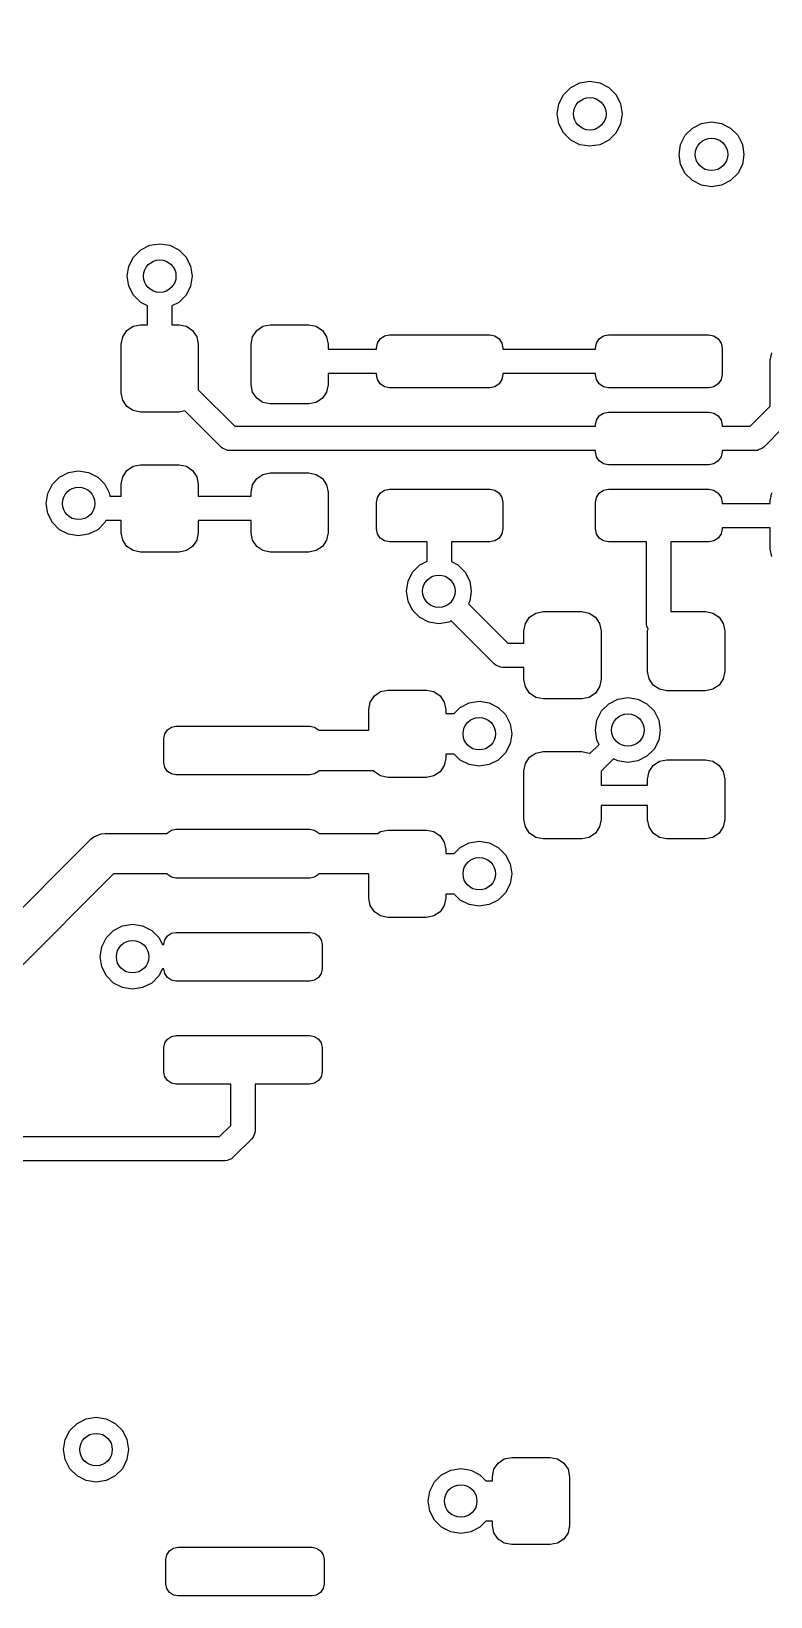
# Model space of a CAD drawing. Extents: x 116 to 183, y -110.2 to -37.6.
# Drawn here: x 162.62 to 171.73, y -84.27 to -64.98 of the extents above; entities that cross this region are included whole.
import ezdxf

# ---------------------------------------------------------------- set-up
doc = ezdxf.new("R2010")
doc.units = 0
doc.layers.add('BLACK', color=7, linetype='CONTINUOUS')

msp = doc.modelspace()

# ---------------------------------------------------------------- linework, layer by layer
at = {"layer": 'BLACK', "linetype": 'CONTINUOUS'}
for p, q in [((169.176393, -65.764886), (169.264886, -65.676393)), ((169.264886, -65.676393), (169.376393, -65.619577)), ((169.376393, -65.619577), (169.5, -65.6)), ((169.5, -65.6), (169.623607, -65.619577)), ((169.623607, -65.619577), (169.735114, -65.676393)), ((169.735114, -65.676393), (169.823607, -65.764886)), ((169.1, -66), (169.119577, -65.876393)), ((169.119577, -65.876393), (169.176393, -65.764886)), ((169.823607, -65.764886), (169.880423, -65.876393)), ((169.880423, -65.876393), (169.9, -66)), ((169.119577, -66.123607), (169.1, -66)), ((169.176393, -66.235114), (169.119577, -66.123607)), ((169.880423, -66.123607), (169.823607, -66.235114)), ((169.9, -66), (169.880423, -66.123607)), ((170.764886, -66.176393), (170.876393, -66.119577)), ((170.876393, -66.119577), (171, -66.1)), ((171, -66.1), (171.123607, -66.119577)), ((171.123607, -66.119577), (171.235114, -66.176393)), ((169.264886, -66.323607), (169.176393, -66.235114)), ((169.376393, -66.380423), (169.264886, -66.323607)), ((169.735114, -66.323607), (169.623607, -66.380423)), ((169.823607, -66.235114), (169.735114, -66.323607)), ((170.619577, -66.376393), (170.676393, -66.264886)), ((170.676393, -66.264886), (170.764886, -66.176393)), ((171.235114, -66.176393), (171.323607, -66.264886)), ((171.323607, -66.264886), (171.380423, -66.376393)), ((169.5, -66.4), (169.376393, -66.380423)), ((169.623607, -66.380423), (169.5, -66.4)), ((170.6, -66.5), (170.619577, -66.376393)), ((170.619577, -66.623607), (170.6, -66.5)), ((171.380423, -66.376393), (171.4, -66.5)), ((171.4, -66.5), (171.380423, -66.623607)), ((170.676393, -66.735114), (170.619577, -66.623607)), ((171.380423, -66.623607), (171.323607, -66.735114)), ((170.764886, -66.823607), (170.676393, -66.735114)), ((170.876393, -66.880423), (170.764886, -66.823607)), ((171, -66.9), (170.876393, -66.880423)), ((171.123607, -66.880423), (171, -66.9)), ((171.235114, -66.823607), (171.123607, -66.880423)), ((171.323607, -66.735114), (171.235114, -66.823607)), ((163.876393, -67.764886), (163.964886, -67.676393)), ((163.964886, -67.676393), (164.076393, -67.619577)), ((164.076393, -67.619577), (164.2, -67.6)), ((164.2, -67.6), (164.323607, -67.619577)), ((164.323607, -67.619577), (164.435114, -67.676393)), ((164.435114, -67.676393), (164.523607, -67.764886)), ((163.8, -68), (163.819577, -67.876393)), ((163.819577, -67.876393), (163.876393, -67.764886)), ((164.523607, -67.764886), (164.580423, -67.876393)), ((164.580423, -67.876393), (164.6, -68)), ((163.819577, -68.123607), (163.8, -68)), ((164.6, -68), (164.580423, -68.123607)), ((163.876393, -68.235114), (163.819577, -68.123607)), ((163.964886, -68.323607), (163.876393, -68.235114)), ((164.523607, -68.235114), (164.435114, -68.323607)), ((164.580423, -68.123607), (164.523607, -68.235114)), ((164.05, -68.366975), (163.964886, -68.323607)), ((164.05, -68.6), (164.05, -68.366975)), ((164.435114, -68.323607), (164.35, -68.366975)), ((164.35, -68.366975), (164.35, -68.6)), ((163.794562, -68.669562), (163.871613, -68.618079)), ((163.871613, -68.618079), (163.9625, -68.6)), ((163.9625, -68.6), (164.05, -68.6)), ((164.35, -68.6), (164.4375, -68.6)), ((164.4375, -68.6), (164.528387, -68.618079)), ((164.528387, -68.618079), (164.605438, -68.669562)), ((165.394562, -68.669562), (165.471613, -68.618079)), ((165.471613, -68.618079), (165.5625, -68.6)), ((165.5625, -68.6), (166.0375, -68.6)), ((166.0375, -68.6), (166.128387, -68.618079)), ((166.128387, -68.618079), (166.205438, -68.669562)), ((163.725, -68.8375), (163.743079, -68.746613)), ((163.725, -69.4375), (163.725, -68.8375)), ((163.743079, -68.746613), (163.794562, -68.669562)), ((164.605438, -68.669562), (164.656921, -68.746613)), ((164.656921, -68.746613), (164.675, -68.8375)), ((164.675, -68.8375), (164.675, -69.400368)), ((165.325, -68.8375), (165.343079, -68.746613)), ((165.325, -69.3375), (165.325, -68.8375)), ((165.343079, -68.746613), (165.394562, -68.669562)), ((166.205438, -68.669562), (166.256921, -68.746613)), ((166.256921, -68.746613), (166.275, -68.8375)), ((166.275, -68.8375), (166.275, -68.9)), ((166.87, -68.8875), (166.88237, -68.825314)), ((166.88237, -68.825314), (166.917595, -68.772595)), ((166.917595, -68.772595), (166.970314, -68.73737)), ((166.970314, -68.73737), (167.0325, -68.725)), ((167.0325, -68.725), (168.2675, -68.725)), ((168.2675, -68.725), (168.329686, -68.73737)), ((168.329686, -68.73737), (168.382405, -68.772595)), ((168.382405, -68.772595), (168.41763, -68.825314)), ((168.41763, -68.825314), (168.43, -68.8875)), ((169.57, -68.8875), (169.58237, -68.825314)), ((169.58237, -68.825314), (169.617595, -68.772595)), ((169.617595, -68.772595), (169.670314, -68.73737)), ((169.670314, -68.73737), (169.7325, -68.725)), ((169.7325, -68.725), (170.9675, -68.725)), ((170.9675, -68.725), (171.029686, -68.73737)), ((171.029686, -68.73737), (171.082405, -68.772595)), ((171.082405, -68.772595), (171.11763, -68.825314)), ((171.11763, -68.825314), (171.13, -68.8875)), ((166.275, -68.9), (166.87, -68.9)), ((166.87, -68.9), (166.87, -68.8875)), ((168.43, -68.8875), (168.43, -68.9)), ((168.43, -68.9), (169.57, -68.9)), ((169.57, -68.9), (169.57, -68.8875)), ((171.13, -68.8875), (171.13, -69.2125)), ((171.725, -69.0375), (171.743079, -68.946613)), ((171.725, -69.600368), (171.725, -69.0375)), ((166.87, -69.2), (166.275, -69.2)), ((166.275, -69.2), (166.275, -69.3375)), ((166.87, -69.2125), (166.87, -69.2)), ((166.88237, -69.274686), (166.87, -69.2125)), ((168.43, -69.2125), (168.41763, -69.274686)), ((169.57, -69.2), (168.43, -69.2)), ((168.43, -69.2), (168.43, -69.2125)), ((169.57, -69.2125), (169.57, -69.2)), ((169.58237, -69.274686), (169.57, -69.2125)), ((171.13, -69.2125), (171.11763, -69.274686)), ((164.675, -69.400368), (165.124632, -69.85)), ((165.343079, -69.428387), (165.325, -69.3375)), ((166.275, -69.3375), (166.256921, -69.428387)), ((166.917595, -69.327405), (166.88237, -69.274686)), ((166.970314, -69.36263), (166.917595, -69.327405)), ((167.0325, -69.375), (166.970314, -69.36263)), ((168.2675, -69.375), (167.0325, -69.375)), ((168.329686, -69.36263), (168.2675, -69.375)), ((168.382405, -69.327405), (168.329686, -69.36263)), ((168.41763, -69.274686), (168.382405, -69.327405)), ((169.617595, -69.327405), (169.58237, -69.274686)), ((169.670314, -69.36263), (169.617595, -69.327405)), ((169.7325, -69.375), (169.670314, -69.36263)), ((170.9675, -69.375), (169.7325, -69.375)), ((171.029686, -69.36263), (170.9675, -69.375)), ((171.082405, -69.327405), (171.029686, -69.36263)), ((171.11763, -69.274686), (171.082405, -69.327405)), ((163.743079, -69.528387), (163.725, -69.4375)), ((163.794562, -69.605438), (163.743079, -69.528387)), ((163.871613, -69.656921), (163.794562, -69.605438)), ((165.394562, -69.505438), (165.343079, -69.428387)), ((165.471613, -69.556921), (165.394562, -69.505438)), ((165.5625, -69.575), (165.471613, -69.556921)), ((166.0375, -69.575), (165.5625, -69.575)), ((166.128387, -69.556921), (166.0375, -69.575)), ((166.205438, -69.505438), (166.128387, -69.556921)), ((166.256921, -69.428387), (166.205438, -69.505438)), ((171.475368, -69.85), (171.725, -69.600368)), ((163.9625, -69.675), (163.871613, -69.656921)), ((164.4375, -69.675), (163.9625, -69.675)), ((164.510789, -69.660421), (164.4375, -69.675)), ((164.956434, -70.106066), (164.510789, -69.660421)), ((169.57, -69.8375), (169.58237, -69.775314)), ((169.58237, -69.775314), (169.617595, -69.722595)), ((169.617595, -69.722595), (169.670314, -69.68737)), ((169.670314, -69.68737), (169.7325, -69.675)), ((169.7325, -69.675), (170.9675, -69.675)), ((170.9675, -69.675), (171.029686, -69.68737)), ((171.029686, -69.68737), (171.082405, -69.722595)), ((171.082405, -69.722595), (171.11763, -69.775314)), ((171.11763, -69.775314), (171.13, -69.8375)), ((165.124632, -69.85), (169.57, -69.85)), ((169.57, -69.85), (169.57, -69.8375)), ((171.13, -69.8375), (171.13, -69.85)), ((171.13, -69.85), (171.475368, -69.85)), ((171.88921, -69.860421), (171.643566, -70.106066)), ((164.979164, -70.124721), (164.956434, -70.106066)), ((165.017399, -70.140557), (164.979164, -70.124721)), ((165.033236, -70.147118), (165.017399, -70.140557)), ((165.0625, -70.15), (165.033236, -70.147118)), ((169.57, -70.15), (165.0625, -70.15)), ((169.57, -70.1625), (169.57, -70.15)), ((169.58237, -70.224686), (169.57, -70.1625)), ((171.13, -70.1625), (171.11763, -70.224686)), ((171.5375, -70.15), (171.13, -70.15)), ((171.13, -70.15), (171.13, -70.1625)), ((171.566764, -70.147118), (171.5375, -70.15)), ((171.589161, -70.13784), (171.566764, -70.147118)), ((171.620835, -70.124721), (171.589161, -70.13784)), ((171.643566, -70.106066), (171.620835, -70.124721)), ((163.794562, -70.394562), (163.871613, -70.343079)), ((163.871613, -70.343079), (163.9625, -70.325)), ((163.9625, -70.325), (164.4375, -70.325)), ((164.4375, -70.325), (164.528387, -70.343079)), ((164.528387, -70.343079), (164.605438, -70.394562)), ((169.617595, -70.277405), (169.58237, -70.224686)), ((169.670314, -70.31263), (169.617595, -70.277405)), ((169.7325, -70.325), (169.670314, -70.31263)), ((170.9675, -70.325), (169.7325, -70.325)), ((171.029686, -70.31263), (170.9675, -70.325)), ((171.082405, -70.277405), (171.029686, -70.31263)), ((171.11763, -70.224686), (171.082405, -70.277405)), ((162.819577, -70.676393), (162.876393, -70.564886)), ((162.876393, -70.564886), (162.964886, -70.476393)), ((162.964886, -70.476393), (163.076393, -70.419577)), ((163.076393, -70.419577), (163.2, -70.4)), ((163.2, -70.4), (163.323607, -70.419577)), ((163.323607, -70.419577), (163.435114, -70.476393)), ((163.435114, -70.476393), (163.523607, -70.564886)), ((163.523607, -70.564886), (163.580423, -70.676393)), ((163.725, -70.5625), (163.743079, -70.471613)), ((163.725, -70.7125), (163.725, -70.5625)), ((163.743079, -70.471613), (163.794562, -70.394562)), ((164.605438, -70.394562), (164.656921, -70.471613)), ((164.656921, -70.471613), (164.675, -70.5625)), ((164.675, -70.5625), (164.675, -70.7125)), ((165.325, -70.6625), (165.343079, -70.571613)), ((165.343079, -70.571613), (165.394562, -70.494562)), ((165.394562, -70.494562), (165.471613, -70.443079)), ((165.471613, -70.443079), (165.5625, -70.425)), ((165.5625, -70.425), (166.0375, -70.425)), ((166.0375, -70.425), (166.128387, -70.443079)), ((166.128387, -70.443079), (166.205438, -70.494562)), ((166.205438, -70.494562), (166.256921, -70.571613)), ((166.256921, -70.571613), (166.275, -70.6625)), ((162.8, -70.8), (162.819577, -70.676393)), ((163.580423, -70.676393), (163.586142, -70.7125)), ((163.586142, -70.7125), (163.725, -70.7125)), ((164.675, -70.7125), (165.325, -70.7125)), ((165.325, -70.7125), (165.325, -70.6625)), ((166.275, -70.6625), (166.275, -71.1625)), ((166.87, -70.7875), (166.88237, -70.725314)), ((166.88237, -70.725314), (166.917595, -70.672595)), ((166.917595, -70.672595), (166.970314, -70.63737)), ((166.970314, -70.63737), (167.0325, -70.625)), ((167.0325, -70.625), (168.2675, -70.625)), ((168.2675, -70.625), (168.329686, -70.63737)), ((168.329686, -70.63737), (168.382405, -70.672595)), ((168.382405, -70.672595), (168.41763, -70.725314)), ((168.41763, -70.725314), (168.43, -70.7875)), ((169.57, -70.7875), (169.58237, -70.725314)), ((169.58237, -70.725314), (169.617595, -70.672595)), ((169.617595, -70.672595), (169.670314, -70.63737)), ((169.670314, -70.63737), (169.7325, -70.625)), ((169.7325, -70.625), (170.9675, -70.625)), ((170.9675, -70.625), (171.029686, -70.63737)), ((171.029686, -70.63737), (171.082405, -70.672595)), ((171.082405, -70.672595), (171.11763, -70.725314)), ((171.11763, -70.725314), (171.13, -70.7875)), ((171.725, -70.7625), (171.743079, -70.671613)), ((171.725, -70.8), (171.725, -70.7625)), ((162.819577, -70.923607), (162.8, -70.8)), ((162.876393, -71.035114), (162.819577, -70.923607)), ((166.87, -71.1125), (166.87, -70.7875)), ((168.43, -70.7875), (168.43, -71.1125)), ((169.57, -71.1125), (169.57, -70.7875)), ((171.13, -70.7875), (171.13, -70.8)), ((171.13, -70.8), (171.725, -70.8)), ((162.964886, -71.123607), (162.876393, -71.035114)), ((163.076393, -71.180423), (162.964886, -71.123607)), ((163.435114, -71.123607), (163.323607, -71.180423)), ((163.523607, -71.035114), (163.435114, -71.123607)), ((163.535129, -71.0125), (163.523607, -71.035114)), ((163.725, -71.0125), (163.535129, -71.0125)), ((163.725, -71.1625), (163.725, -71.0125)), ((163.743079, -71.253387), (163.725, -71.1625)), ((164.675, -71.1625), (164.656921, -71.253387)), ((165.325, -71.0125), (164.675, -71.0125)), ((164.675, -71.0125), (164.675, -71.1625)), ((165.325, -71.1625), (165.325, -71.0125)), ((165.343079, -71.253387), (165.325, -71.1625)), ((166.275, -71.1625), (166.256921, -71.253387)), ((166.88237, -71.174686), (166.87, -71.1125)), ((168.43, -71.1125), (168.41763, -71.174686)), ((169.58237, -71.174686), (169.57, -71.1125)), ((171.13, -71.1125), (171.11763, -71.174686)), ((171.725, -71.1), (171.13, -71.1)), ((171.13, -71.1), (171.13, -71.1125)), ((171.725, -71.3625), (171.725, -71.1)), ((163.2, -71.2), (163.076393, -71.180423)), ((163.323607, -71.180423), (163.2, -71.2)), ((163.794562, -71.330438), (163.743079, -71.253387)), ((163.871613, -71.381921), (163.794562, -71.330438)), ((164.605438, -71.330438), (164.528387, -71.381921)), ((164.656921, -71.253387), (164.605438, -71.330438)), ((165.394562, -71.330438), (165.343079, -71.253387)), ((165.471613, -71.381921), (165.394562, -71.330438)), ((166.205438, -71.330438), (166.128387, -71.381921)), ((166.256921, -71.253387), (166.205438, -71.330438)), ((166.917595, -71.227405), (166.88237, -71.174686)), ((166.970314, -71.26263), (166.917595, -71.227405)), ((167.0325, -71.275), (166.970314, -71.26263)), ((167.496505, -71.275), (167.0325, -71.275)), ((167.49395, -71.513011), (167.496505, -71.275)), ((167.796521, -71.275), (167.793924, -71.517024)), ((168.2675, -71.275), (167.796521, -71.275)), ((168.329686, -71.26263), (168.2675, -71.275)), ((168.382405, -71.227405), (168.329686, -71.26263)), ((168.41763, -71.174686), (168.382405, -71.227405)), ((169.617595, -71.227405), (169.58237, -71.174686)), ((169.670314, -71.26263), (169.617595, -71.227405)), ((169.7325, -71.275), (169.670314, -71.26263)), ((170.2, -71.275), (169.7325, -71.275)), ((170.2, -72.2825), (170.2, -71.275)), ((170.9675, -71.275), (170.5, -71.275)), ((170.5, -71.275), (170.5, -72.133)), ((171.029686, -71.26263), (170.9675, -71.275)), ((171.082405, -71.227405), (171.029686, -71.26263)), ((171.11763, -71.174686), (171.082405, -71.227405)), ((163.9625, -71.4), (163.871613, -71.381921)), ((164.4375, -71.4), (163.9625, -71.4)), ((164.528387, -71.381921), (164.4375, -71.4)), ((165.5625, -71.4), (165.471613, -71.381921)), ((166.0375, -71.4), (165.5625, -71.4)), ((166.128387, -71.381921), (166.0375, -71.4)), ((167.404886, -71.558393), (167.49395, -71.513011)), ((167.793924, -71.517024), (167.875114, -71.558393)), ((171.743079, -71.453387), (171.725, -71.3625)), ((167.259577, -71.758393), (167.316393, -71.646886)), ((167.316393, -71.646886), (167.404886, -71.558393)), ((167.875114, -71.558393), (167.963607, -71.646886)), ((167.963607, -71.646886), (168.020423, -71.758393)), ((167.24, -71.882), (167.259577, -71.758393)), ((167.259577, -72.005607), (167.24, -71.882)), ((168.020423, -71.758393), (168.04, -71.882)), ((168.04, -71.882), (168.020423, -72.005607)), ((167.316393, -72.117114), (167.259577, -72.005607)), ((167.404886, -72.205607), (167.316393, -72.117114)), ((168.020423, -72.005607), (168.00534, -72.035208)), ((168.00534, -72.035208), (168.490632, -72.5205)), ((167.516393, -72.262423), (167.404886, -72.205607)), ((167.64, -72.282), (167.516393, -72.262423)), ((167.763607, -72.262423), (167.64, -72.282)), ((167.793208, -72.24734), (167.763607, -72.262423)), ((168.322434, -72.776566), (167.793208, -72.24734)), ((168.689, -72.3705), (168.707079, -72.279613)), ((168.707079, -72.279613), (168.758562, -72.202562)), ((168.758562, -72.202562), (168.835613, -72.151079)), ((168.835613, -72.151079), (168.9265, -72.133)), ((168.9265, -72.133), (169.4015, -72.133)), ((169.4015, -72.133), (169.492387, -72.151079)), ((169.492387, -72.151079), (169.569438, -72.202562)), ((169.569438, -72.202562), (169.620921, -72.279613)), ((169.620921, -72.279613), (169.639, -72.3705)), ((170.202882, -72.311763), (170.2, -72.2825)), ((170.21761, -72.347321), (170.202882, -72.311763)), ((170.5, -72.133), (170.9255, -72.133)), ((170.9255, -72.133), (171.016387, -72.151079)), ((171.016387, -72.151079), (171.093438, -72.202562)), ((171.093438, -72.202562), (171.144921, -72.279613)), ((171.144921, -72.279613), (171.163, -72.3705)), ((168.689, -72.5205), (168.689, -72.3705)), ((169.639, -72.3705), (169.639, -72.9705)), ((170.213, -72.3705), (170.21761, -72.347321)), ((170.213, -72.8705), (170.213, -72.3705)), ((171.163, -72.3705), (171.163, -72.8705)), ((168.490632, -72.5205), (168.689, -72.5205)), ((168.345164, -72.795221), (168.322434, -72.776566)), ((168.381958, -72.810461), (168.345164, -72.795221)), ((168.399236, -72.817618), (168.381958, -72.810461)), ((168.4285, -72.8205), (168.399236, -72.817618)), ((168.689, -72.8205), (168.4285, -72.8205)), ((168.689, -72.9705), (168.689, -72.8205)), ((170.231079, -72.961387), (170.213, -72.8705)), ((171.163, -72.8705), (171.144921, -72.961387)), ((168.707079, -73.061387), (168.689, -72.9705)), ((168.758562, -73.138438), (168.707079, -73.061387)), ((169.620921, -73.061387), (169.569438, -73.138438)), ((169.639, -72.9705), (169.620921, -73.061387)), ((170.282562, -73.038438), (170.231079, -72.961387)), ((170.359613, -73.089921), (170.282562, -73.038438)), ((170.4505, -73.108), (170.359613, -73.089921)), ((171.016387, -73.089921), (170.9255, -73.108)), ((171.093438, -73.038438), (171.016387, -73.089921)), ((171.144921, -72.961387), (171.093438, -73.038438)), ((166.775, -73.3375), (166.793079, -73.246613)), ((166.793079, -73.246613), (166.844562, -73.169562)), ((166.844562, -73.169562), (166.921613, -73.118079)), ((166.921613, -73.118079), (167.0125, -73.1)), ((167.0125, -73.1), (167.4875, -73.1)), ((167.4875, -73.1), (167.578387, -73.118079)), ((167.578387, -73.118079), (167.655438, -73.169562)), ((167.655438, -73.169562), (167.706921, -73.246613)), ((167.706921, -73.246613), (167.725, -73.3375)), ((167.902386, -73.313893), (168.013893, -73.257077)), ((168.013893, -73.257077), (168.1375, -73.2375)), ((168.1375, -73.2375), (168.261107, -73.257077)), ((168.261107, -73.257077), (168.372614, -73.313893)), ((168.835613, -73.189921), (168.758562, -73.138438)), ((168.9265, -73.208), (168.835613, -73.189921)), ((169.4015, -73.208), (168.9265, -73.208)), ((169.492387, -73.189921), (169.4015, -73.208)), ((169.569438, -73.138438), (169.492387, -73.189921)), ((169.64576, -73.356812), (169.734253, -73.268319)), ((169.734253, -73.268319), (169.84576, -73.211503)), ((169.84576, -73.211503), (169.969367, -73.191926)), ((169.969367, -73.191926), (170.092974, -73.211503)), ((170.092974, -73.211503), (170.204481, -73.268319)), ((170.204481, -73.268319), (170.292974, -73.356812)), ((170.9255, -73.108), (170.4505, -73.108)), ((166.775, -73.595), (166.775, -73.3375)), ((167.725, -73.3375), (167.725, -73.3875)), ((167.725, -73.3875), (167.828779, -73.3875)), ((167.828779, -73.3875), (167.902386, -73.313893)), ((168.372614, -73.313893), (168.461107, -73.402386)), ((168.461107, -73.402386), (168.517923, -73.513893)), ((169.569367, -73.591926), (169.588944, -73.468319)), ((169.588944, -73.468319), (169.64576, -73.356812)), ((170.292974, -73.356812), (170.34979, -73.468319)), ((170.34979, -73.468319), (170.369367, -73.591926)), ((164.25, -73.695), (164.261418, -73.637597)), ((164.261418, -73.637597), (164.293934, -73.588934)), ((164.293934, -73.588934), (164.342597, -73.556418)), ((164.342597, -73.556418), (164.4, -73.545)), ((164.4, -73.545), (166.05, -73.545)), ((166.05, -73.545), (166.107403, -73.556418)), ((166.107403, -73.556418), (166.156066, -73.588934)), ((166.156066, -73.588934), (166.160119, -73.595)), ((166.160119, -73.595), (166.775, -73.595)), ((168.517923, -73.513893), (168.5375, -73.6375)), ((168.5375, -73.6375), (168.517923, -73.761107)), ((169.588944, -73.715533), (169.569367, -73.591926)), ((170.369367, -73.591926), (170.34979, -73.715533)), ((164.25, -73.995), (164.25, -73.695)), ((168.517923, -73.761107), (168.461107, -73.872614)), ((168.835613, -73.876079), (168.9265, -73.858)), ((168.9265, -73.858), (169.4015, -73.858)), ((169.4015, -73.858), (169.492387, -73.876079)), ((169.502008, -73.882507), (169.61596, -73.768555)), ((169.61596, -73.768555), (169.588944, -73.715533)), ((170.292974, -73.82704), (170.204481, -73.915533)), ((170.34979, -73.715533), (170.292974, -73.82704)), ((164.261418, -74.052403), (164.25, -73.995)), ((164.293934, -74.101066), (164.261418, -74.052403)), ((167.706921, -74.028387), (167.655438, -74.105438)), ((167.725, -73.9375), (167.706921, -74.028387)), ((167.828779, -73.8875), (167.725, -73.8875)), ((167.725, -73.8875), (167.725, -73.9375)), ((167.902386, -73.961107), (167.828779, -73.8875)), ((168.013893, -74.017923), (167.902386, -73.961107)), ((168.1375, -74.0375), (168.013893, -74.017923)), ((168.261107, -74.017923), (168.1375, -74.0375)), ((168.372614, -73.961107), (168.261107, -74.017923)), ((168.461107, -73.872614), (168.372614, -73.961107)), ((168.689, -74.0955), (168.707079, -74.004613)), ((168.707079, -74.004613), (168.758562, -73.927562)), ((168.758562, -73.927562), (168.835613, -73.876079)), ((169.492387, -73.876079), (169.502008, -73.882507)), ((169.792737, -73.945332), (169.639, -74.099069)), ((169.84576, -73.972349), (169.792737, -73.945332)), ((169.969367, -73.991926), (169.84576, -73.972349)), ((170.092974, -73.972349), (169.969367, -73.991926)), ((170.204481, -73.915533), (170.092974, -73.972349)), ((170.231079, -74.104613), (170.282562, -74.027562)), ((170.282562, -74.027562), (170.359613, -73.976079)), ((170.359613, -73.976079), (170.4505, -73.958)), ((170.4505, -73.958), (170.9255, -73.958)), ((170.9255, -73.958), (171.016387, -73.976079)), ((171.016387, -73.976079), (171.093438, -74.027562)), ((171.093438, -74.027562), (171.144921, -74.104613)), ((164.342597, -74.133582), (164.293934, -74.101066)), ((164.4, -74.145), (164.342597, -74.133582)), ((166.05, -74.145), (164.4, -74.145)), ((166.107403, -74.133582), (166.05, -74.145)), ((166.156066, -74.101066), (166.107403, -74.133582)), ((166.160119, -74.095), (166.156066, -74.101066)), ((166.837588, -74.095), (166.160119, -74.095)), ((166.844562, -74.105438), (166.837588, -74.095)), ((166.921613, -74.156921), (166.844562, -74.105438)), ((167.0125, -74.175), (166.921613, -74.156921)), ((167.4875, -74.175), (167.0125, -74.175)), ((167.578387, -74.156921), (167.4875, -74.175)), ((167.655438, -74.105438), (167.578387, -74.156921)), ((168.689, -74.6955), (168.689, -74.0955)), ((169.639, -74.099069), (169.639, -74.2705)), ((170.213, -74.1955), (170.231079, -74.104613)), ((170.213, -74.2705), (170.213, -74.1955)), ((171.144921, -74.104613), (171.163, -74.1955)), ((171.163, -74.1955), (171.163, -74.6955)), ((169.639, -74.2705), (170.213, -74.2705)), ((170.213, -74.5205), (169.639, -74.5205)), ((169.639, -74.5205), (169.639, -74.6955)), ((170.213, -74.6955), (170.213, -74.5205)), ((164.293934, -74.858934), (164.342597, -74.826418)), ((164.342597, -74.826418), (164.4, -74.815)), ((164.4, -74.815), (166.05, -74.815)), ((166.05, -74.815), (166.107403, -74.826418)), ((166.107403, -74.826418), (166.156066, -74.858934)), ((166.921613, -74.843079), (167.0125, -74.825)), ((167.0125, -74.825), (167.4875, -74.825)), ((167.4875, -74.825), (167.578387, -74.843079)), ((168.707079, -74.786387), (168.689, -74.6955)), ((168.758562, -74.863438), (168.707079, -74.786387)), ((169.620921, -74.786387), (169.569438, -74.863438)), ((169.639, -74.6955), (169.620921, -74.786387)), ((170.231079, -74.786387), (170.213, -74.6955)), ((170.282562, -74.863438), (170.231079, -74.786387)), ((171.144921, -74.786387), (171.093438, -74.863438)), ((171.163, -74.6955), (171.144921, -74.786387)), ((162.152604, -76.135), (163.349381, -74.938223)), ((163.349381, -74.938223), (163.38726, -74.907137)), ((163.38726, -74.907137), (163.387265, -74.907133)), ((163.387265, -74.907133), (163.477385, -74.869804)), ((163.477385, -74.869804), (163.526158, -74.865)), ((163.526158, -74.865), (164.289881, -74.865)), ((164.289881, -74.865), (164.293934, -74.858934)), ((166.156066, -74.858934), (166.160119, -74.865)), ((166.160119, -74.865), (166.888805, -74.865)), ((166.888805, -74.865), (166.921613, -74.843079)), ((167.578387, -74.843079), (167.655438, -74.894562)), ((167.655438, -74.894562), (167.706921, -74.971613)), ((167.706921, -74.971613), (167.725, -75.0625)), ((167.902386, -75.038893), (168.013893, -74.982077)), ((168.013893, -74.982077), (168.1375, -74.9625)), ((168.1375, -74.9625), (168.261107, -74.982077)), ((168.261107, -74.982077), (168.372614, -75.038893)), ((168.835613, -74.914921), (168.758562, -74.863438)), ((168.9265, -74.933), (168.835613, -74.914921)), ((169.4015, -74.933), (168.9265, -74.933)), ((169.492387, -74.914921), (169.4015, -74.933)), ((169.569438, -74.863438), (169.492387, -74.914921)), ((170.359613, -74.914921), (170.282562, -74.863438)), ((170.4505, -74.933), (170.359613, -74.914921)), ((170.9255, -74.933), (170.4505, -74.933)), ((171.016387, -74.914921), (170.9255, -74.933)), ((171.093438, -74.863438), (171.016387, -74.914921)), ((167.725, -75.0625), (167.725, -75.1125)), ((167.725, -75.1125), (167.828779, -75.1125)), ((167.828779, -75.1125), (167.902386, -75.038893)), ((168.372614, -75.038893), (168.461107, -75.127386)), ((168.461107, -75.127386), (168.517923, -75.238893)), ((163.629712, -75.365), (162.432935, -76.561777)), ((164.289881, -75.365), (163.629712, -75.365)), ((164.293934, -75.371066), (164.289881, -75.365)), ((164.342597, -75.403582), (164.293934, -75.371066)), ((164.4, -75.415), (164.342597, -75.403582)), ((166.107403, -75.403582), (166.05, -75.415)), ((166.156066, -75.371066), (166.107403, -75.403582)), ((166.160119, -75.365), (166.156066, -75.371066)), ((166.775, -75.365), (166.160119, -75.365)), ((166.775, -75.6625), (166.775, -75.365)), ((168.517923, -75.238893), (168.5375, -75.3625)), ((168.5375, -75.3625), (168.517923, -75.486107)), ((166.05, -75.415), (164.4, -75.415)), ((168.461107, -75.597614), (168.372614, -75.686107)), ((168.517923, -75.486107), (168.461107, -75.597614)), ((166.793079, -75.753387), (166.775, -75.6625)), ((166.844562, -75.830438), (166.793079, -75.753387)), ((167.706921, -75.753387), (167.655438, -75.830438)), ((167.725, -75.6625), (167.706921, -75.753387)), ((167.828779, -75.6125), (167.725, -75.6125)), ((167.725, -75.6125), (167.725, -75.6625)), ((167.902386, -75.686107), (167.828779, -75.6125)), ((168.013893, -75.742923), (167.902386, -75.686107)), ((168.1375, -75.7625), (168.013893, -75.742923)), ((168.261107, -75.742923), (168.1375, -75.7625)), ((168.372614, -75.686107), (168.261107, -75.742923)), ((166.921613, -75.881921), (166.844562, -75.830438)), ((167.0125, -75.9), (166.921613, -75.881921)), ((167.4875, -75.9), (167.0125, -75.9)), ((167.578387, -75.881921), (167.4875, -75.9)), ((167.655438, -75.830438), (167.578387, -75.881921)), ((163.484577, -76.261393), (163.541393, -76.149886)), ((163.541393, -76.149886), (163.629886, -76.061393)), ((163.629886, -76.061393), (163.741393, -76.004577)), ((163.741393, -76.004577), (163.865, -75.985)), ((163.865, -75.985), (163.988607, -76.004577)), ((163.988607, -76.004577), (164.100114, -76.061393)), ((164.100114, -76.061393), (164.188607, -76.149886)), ((164.188607, -76.149886), (164.231975, -76.235)), ((164.261418, -76.177597), (164.293934, -76.128934)), ((164.293934, -76.128934), (164.342597, -76.096418)), ((164.342597, -76.096418), (164.4, -76.085)), ((164.4, -76.085), (166.05, -76.085)), ((166.05, -76.085), (166.107403, -76.096418)), ((166.107403, -76.096418), (166.156066, -76.128934)), ((166.156066, -76.128934), (166.188582, -76.177597)), ((163.465, -76.385), (163.484577, -76.261393)), ((164.231975, -76.235), (164.25, -76.235)), ((164.25, -76.235), (164.261418, -76.177597)), ((166.188582, -76.177597), (166.2, -76.235)), ((166.2, -76.235), (166.2, -76.535)), ((163.484577, -76.508607), (163.465, -76.385)), ((163.541393, -76.620114), (163.484577, -76.508607)), ((164.231975, -76.535), (164.188607, -76.620114)), ((164.25, -76.535), (164.231975, -76.535)), ((164.261418, -76.592403), (164.25, -76.535)), ((166.2, -76.535), (166.188582, -76.592403)), ((163.629886, -76.708607), (163.541393, -76.620114)), ((163.741393, -76.765423), (163.629886, -76.708607)), ((164.100114, -76.708607), (163.988607, -76.765423)), ((164.188607, -76.620114), (164.100114, -76.708607)), ((164.293934, -76.641066), (164.261418, -76.592403)), ((164.342597, -76.673582), (164.293934, -76.641066)), ((164.4, -76.685), (164.342597, -76.673582)), ((166.05, -76.685), (164.4, -76.685)), ((166.107403, -76.673582), (166.05, -76.685)), ((166.156066, -76.641066), (166.107403, -76.673582)), ((166.188582, -76.592403), (166.156066, -76.641066)), ((163.865, -76.785), (163.741393, -76.765423)), ((163.988607, -76.765423), (163.865, -76.785)), ((164.25, -77.505), (164.261418, -77.447597)), ((164.25, -77.805), (164.25, -77.505)), ((164.261418, -77.447597), (164.293934, -77.398934)), ((164.293934, -77.398934), (164.342597, -77.366418)), ((164.342597, -77.366418), (164.4, -77.355)), ((164.4, -77.355), (166.05, -77.355)), ((166.05, -77.355), (166.107403, -77.366418)), ((166.107403, -77.366418), (166.156066, -77.398934)), ((166.156066, -77.398934), (166.188582, -77.447597)), ((166.188582, -77.447597), (166.2, -77.505)), ((166.2, -77.505), (166.2, -77.805)), ((164.261418, -77.862403), (164.25, -77.805)), ((164.293934, -77.911066), (164.261418, -77.862403)), ((164.342597, -77.943582), (164.293934, -77.911066)), ((166.156066, -77.911066), (166.107403, -77.943582)), ((166.188582, -77.862403), (166.156066, -77.911066)), ((166.2, -77.805), (166.188582, -77.862403)), ((164.4, -77.955), (164.342597, -77.943582)), ((165.075, -77.955), (164.4, -77.955)), ((165.075, -78.462868), (165.075, -77.955)), ((166.05, -77.955), (165.375, -77.955)), ((165.375, -77.955), (165.375, -78.525)), ((166.107403, -77.943582), (166.05, -77.955)), ((164.937868, -78.6), (165.075, -78.462868)), ((159.562132, -78.6), (164.937868, -78.6)), ((165.331066, -78.631066), (165.106066, -78.856066)), ((165.349721, -78.608335), (165.331066, -78.631066)), ((165.372118, -78.554263), (165.349721, -78.608335)), ((165.375, -78.525), (165.372118, -78.554263)), ((165.083335, -78.874721), (165.051661, -78.88784)), ((165.106066, -78.856066), (165.083335, -78.874721)), ((165, -78.9), (159.5, -78.9)), ((165.029264, -78.897118), (165, -78.9)), ((165.051661, -78.88784), (165.029264, -78.897118)), ((163.091434, -82.221845), (163.179927, -82.133352)), ((163.179927, -82.133352), (163.291434, -82.076536)), ((163.291434, -82.076536), (163.415041, -82.056959)), ((163.415041, -82.056959), (163.538648, -82.076536)), ((163.538648, -82.076536), (163.650155, -82.133352)), ((163.650155, -82.133352), (163.738648, -82.221845)), ((163.015041, -82.456959), (163.034618, -82.333352)), ((163.034618, -82.333352), (163.091434, -82.221845)), ((163.738648, -82.221845), (163.795464, -82.333352)), ((163.795464, -82.333352), (163.815041, -82.456959)), ((163.034618, -82.580566), (163.015041, -82.456959)), ((163.815041, -82.456959), (163.795464, -82.580566)), ((163.091434, -82.692073), (163.034618, -82.580566)), ((163.179927, -82.780566), (163.091434, -82.692073)), ((163.738648, -82.692073), (163.650155, -82.780566)), ((163.795464, -82.580566), (163.738648, -82.692073)), ((167.674386, -82.766893), (167.785893, -82.710077)), ((167.785893, -82.710077), (167.9095, -82.6905)), ((167.9095, -82.6905), (168.033107, -82.710077)), ((168.033107, -82.710077), (168.144614, -82.766893)), ((168.3, -82.7905), (168.318079, -82.699613)), ((168.318079, -82.699613), (168.369562, -82.622562)), ((168.369562, -82.622562), (168.446613, -82.571079)), ((168.446613, -82.571079), (168.5375, -82.553)), ((168.5375, -82.553), (169.0125, -82.553)), ((169.0125, -82.553), (169.103387, -82.571079)), ((169.103387, -82.571079), (169.180438, -82.622562)), ((169.180438, -82.622562), (169.231921, -82.699613)), ((169.231921, -82.699613), (169.25, -82.7905)), ((163.291434, -82.837382), (163.179927, -82.780566)), ((163.415041, -82.856959), (163.291434, -82.837382)), ((163.538648, -82.837382), (163.415041, -82.856959)), ((163.650155, -82.780566), (163.538648, -82.837382)), ((167.529077, -82.966893), (167.585893, -82.855386)), ((167.585893, -82.855386), (167.674386, -82.766893)), ((168.144614, -82.766893), (168.218221, -82.8405)), ((168.218221, -82.8405), (168.3, -82.8405)), ((168.3, -82.8405), (168.3, -82.7905)), ((169.25, -82.7905), (169.25, -83.3905)), ((167.5095, -83.0905), (167.529077, -82.966893)), ((167.529077, -83.214107), (167.5095, -83.0905)), ((167.585893, -83.325614), (167.529077, -83.214107)), ((167.674386, -83.414107), (167.585893, -83.325614)), ((167.785893, -83.470923), (167.674386, -83.414107)), ((167.9095, -83.4905), (167.785893, -83.470923)), ((168.033107, -83.470923), (167.9095, -83.4905)), ((168.144614, -83.414107), (168.033107, -83.470923)), ((168.218221, -83.3405), (168.144614, -83.414107)), ((168.3, -83.3405), (168.218221, -83.3405)), ((168.3, -83.3905), (168.3, -83.3405)), ((168.318079, -83.481387), (168.3, -83.3905)), ((168.369562, -83.558438), (168.318079, -83.481387)), ((169.231921, -83.481387), (169.180438, -83.558438)), ((169.25, -83.3905), (169.231921, -83.481387)), ((164.318934, -83.703934), (164.367597, -83.671418)), ((164.367597, -83.671418), (164.425, -83.66)), ((164.425, -83.66), (166.075, -83.66)), ((166.075, -83.66), (166.132403, -83.671418)), ((166.132403, -83.671418), (166.181066, -83.703934)), ((168.446613, -83.609921), (168.369562, -83.558438)), ((168.5375, -83.628), (168.446613, -83.609921)), ((169.0125, -83.628), (168.5375, -83.628)), ((169.103387, -83.609921), (169.0125, -83.628)), ((169.180438, -83.558438), (169.103387, -83.609921)), ((164.275, -83.81), (164.286418, -83.752597)), ((164.275, -84.11), (164.275, -83.81)), ((164.286418, -83.752597), (164.318934, -83.703934)), ((166.181066, -83.703934), (166.213582, -83.752597)), ((166.213582, -83.752597), (166.225, -83.81)), ((166.225, -83.81), (166.225, -84.11)), ((164.286418, -84.167403), (164.275, -84.11)), ((164.318934, -84.216066), (164.286418, -84.167403)), ((164.367597, -84.248582), (164.318934, -84.216066)), ((164.425, -84.26), (164.367597, -84.248582)), ((166.075, -84.26), (164.425, -84.26)), ((166.132403, -84.248582), (166.075, -84.26)), ((166.181066, -84.216066), (166.132403, -84.248582)), ((166.213582, -84.167403), (166.181066, -84.216066)), ((166.225, -84.11), (166.213582, -84.167403))]:
    msp.add_line(p, q, dxfattribs=at)
at = {"layer": 'BLACK'}
for centre in [(169.5, -66), (171, -66.5), (164.2, -68), (163.2, -70.8), (167.64, -71.882), (168.1375, -73.6375), (169.969367, -73.591926), (168.1375, -75.3625), (163.865, -76.385), (163.415041, -82.456959), (167.9095, -83.0905)]:
    msp.add_circle(centre, 0.2, dxfattribs=at)
for centre, radius, start, end in [((149.450502, -71.074296), 33.5, 0, 180), ((149.45048, -71.07428), 33.500022, -49.6070424, -0.0000274)]:
    msp.add_arc(centre, radius, start, end, dxfattribs=at)

doc.saveas('drawing.dxf')
